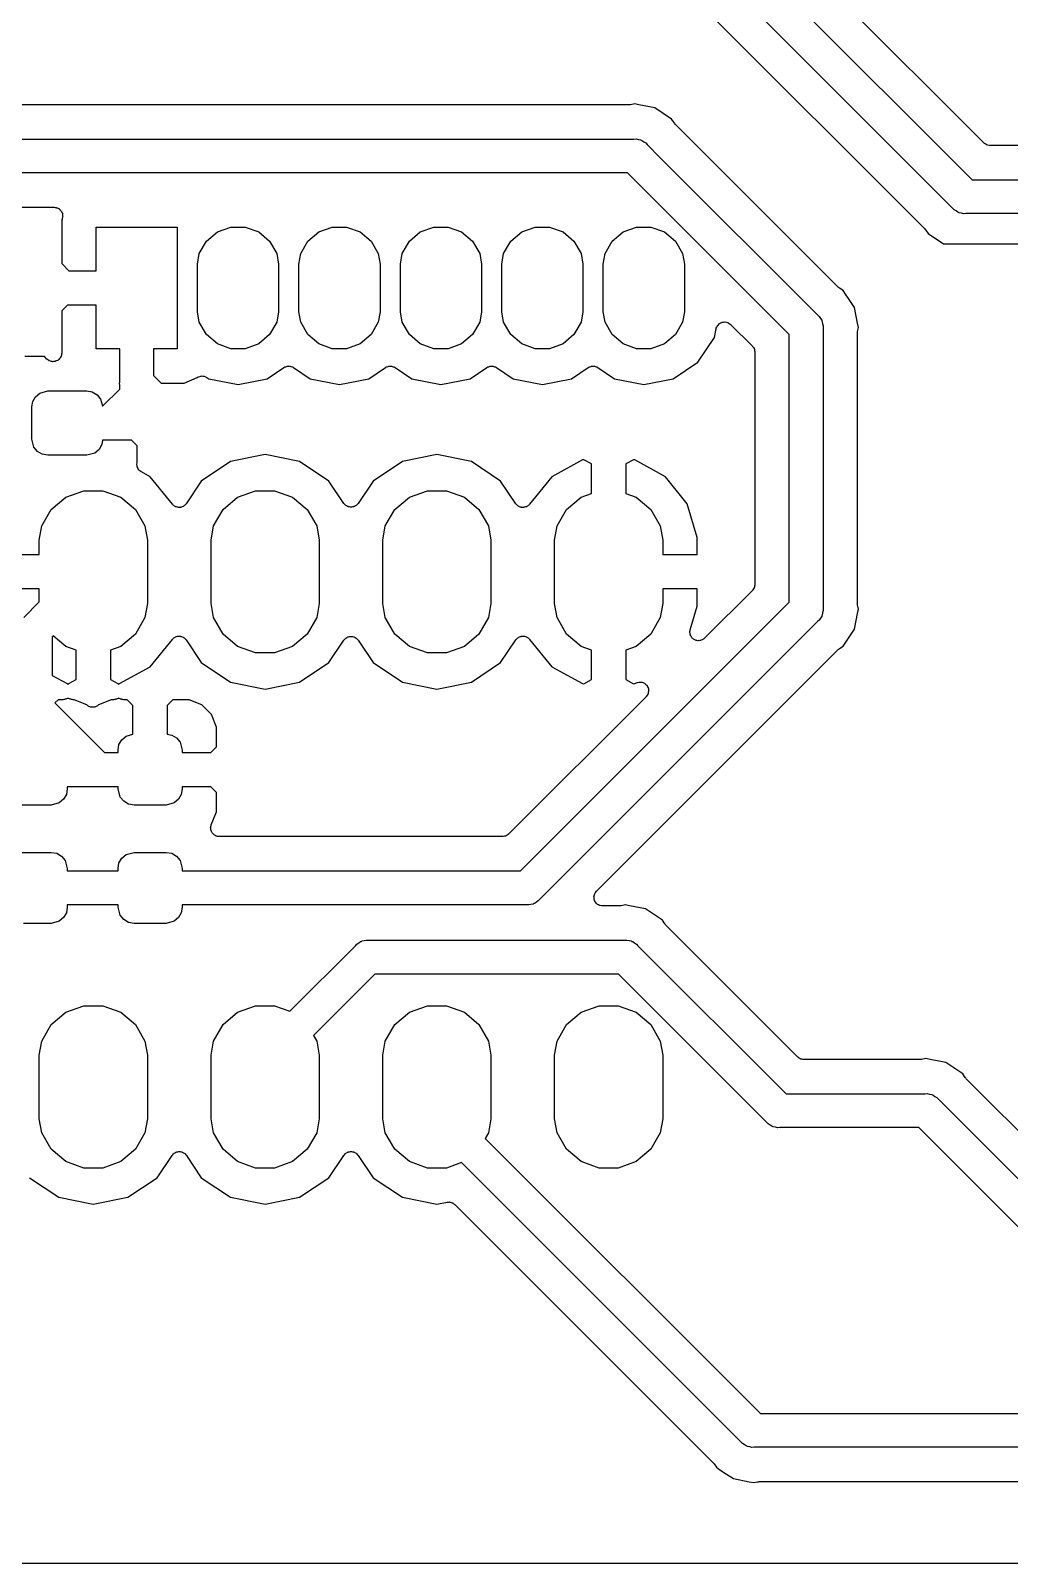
# Model space of a CAD drawing. Extents: x 40 to 174, y -137 to -40.
# Drawn here: x 121.53 to 136, y -136.67 to -114 of the extents above; entities that cross this region are included whole.
import ezdxf

# ---------------------------------------------------------------- set-up
doc = ezdxf.new("R2010")
doc.units = 0
doc.header["$MEASUREMENT"] = 0
doc.layers.add('BLACK', color=7, linetype='CONTINUOUS')

msp = doc.modelspace()

# ---------------------------------------------------------------- linework, layer by layer
at = {"layer": 'BLACK', "linetype": 'CONTINUOUS'}
for p, q in [((132.105, -112.851), (135.454, -116.2)), ((135.166, -116.619), (131.57, -113.023)), ((135.627, -115.655), (133.078, -113.106)), ((131.493, -113.665), (134.752, -116.924)), ((130.378, -115.092), (120.667, -115.092)), ((130.39, -115.09), (130.378, -115.092)), ((130.403, -115.09), (130.39, -115.09)), ((130.465, -115.077), (130.403, -115.09)), ((130.527, -115.09), (130.465, -115.077)), ((130.761, -115.136), (130.527, -115.09)), ((130.527, -115.09), (130.527, -115.09)), ((131.011, -115.303), (130.761, -115.136)), ((131.047, -115.356), (131.011, -115.303)), ((131.055, -115.365), (131.047, -115.356)), ((131.063, -115.376), (131.055, -115.365)), ((131.124, -115.437), (131.063, -115.376)), ((120.404, -115.6), (130.454, -115.6)), ((130.454, -115.6), (130.487, -115.597)), ((130.487, -115.597), (130.519, -115.606)), ((130.519, -115.606), (130.552, -115.611)), ((130.552, -115.611), (130.561, -115.617)), ((130.561, -115.617), (130.572, -115.62)), ((130.572, -115.62), (130.599, -115.639)), ((133.474, -117.787), (131.124, -115.437)), ((131.124, -115.437), (131.124, -115.437)), ((130.599, -115.639), (130.628, -115.656)), ((130.628, -115.656), (130.649, -115.681)), ((130.649, -115.681), (130.842, -115.874)), ((135.631, -115.658), (135.627, -115.655)), ((135.635, -115.662), (135.631, -115.658)), ((135.649, -115.671), (135.635, -115.662)), ((135.663, -115.68), (135.649, -115.671)), ((135.668, -115.682), (135.663, -115.68)), ((135.673, -115.684), (135.668, -115.682)), ((135.689, -115.687), (135.673, -115.684)), ((135.706, -115.692), (135.689, -115.687)), ((135.711, -115.691), (135.706, -115.692)), ((135.717, -115.692), (135.711, -115.691)), ((141.965, -115.692), (135.717, -115.692)), ((130.842, -115.874), (130.842, -115.874)), ((130.842, -115.874), (133.169, -118.201)), ((130.361, -116.1), (120.311, -116.1)), ((130.489, -116.227), (130.361, -116.1)), ((132.75, -118.489), (130.489, -116.227)), ((130.489, -116.227), (130.489, -116.227)), ((135.454, -116.2), (142.041, -116.2)), ((121.162, -116.608), (121.881, -116.608)), ((121.881, -116.608), (121.895, -116.61)), ((121.895, -116.61), (121.909, -116.611)), ((121.909, -116.611), (121.916, -116.614)), ((121.916, -116.614), (121.924, -116.616)), ((121.924, -116.616), (121.936, -116.623)), ((121.936, -116.623), (121.949, -116.628)), ((121.949, -116.628), (121.955, -116.634)), ((121.955, -116.634), (121.963, -116.638)), ((121.963, -116.638), (121.972, -116.648)), ((121.972, -116.648), (121.982, -116.658)), ((121.982, -116.658), (121.986, -116.665)), ((121.986, -116.665), (121.991, -116.671)), ((121.991, -116.671), (121.996, -116.684)), ((121.996, -116.684), (122.002, -116.697)), ((122.006, -116.757), (122.001, -116.77)), ((122.002, -116.697), (122.003, -116.705)), ((122.003, -116.705), (122.006, -116.713)), ((122.006, -116.713), (122.006, -116.727)), ((122.006, -116.727), (122.008, -116.741)), ((122.008, -116.741), (122.006, -116.749)), ((122.006, -116.749), (122.006, -116.757)), ((135.187, -116.644), (135.166, -116.619)), ((135.216, -116.661), (135.187, -116.644)), ((135.243, -116.68), (135.216, -116.661)), ((135.254, -116.683), (135.243, -116.68)), ((135.263, -116.689), (135.254, -116.683)), ((135.296, -116.694), (135.263, -116.689)), ((135.328, -116.703), (135.296, -116.694)), ((135.361, -116.7), (135.328, -116.703)), ((141.948, -116.7), (135.361, -116.7)), ((121.998, -116.784), (121.992, -116.799)), ((121.992, -116.799), (121.992, -117.438)), ((122.001, -116.77), (121.998, -116.784)), ((122.5, -117.546), (122.5, -116.9)), ((122.5, -116.9), (123.7, -116.9)), ((123.7, -116.9), (123.7, -118.7)), ((124.133, -117.108), (124.295, -116.972)), ((124.295, -116.972), (124.494, -116.9)), ((124.494, -116.9), (124.706, -116.9)), ((124.706, -116.9), (124.905, -116.972)), ((124.905, -116.972), (125.067, -117.108)), ((125.633, -117.108), (125.795, -116.972)), ((125.795, -116.972), (125.994, -116.9)), ((125.994, -116.9), (126.206, -116.9)), ((126.206, -116.9), (126.405, -116.972)), ((126.405, -116.972), (126.567, -117.108)), ((127.133, -117.108), (127.295, -116.972)), ((127.295, -116.972), (127.494, -116.9)), ((127.494, -116.9), (127.706, -116.9)), ((127.706, -116.9), (127.905, -116.972)), ((127.905, -116.972), (128.067, -117.108)), ((128.633, -117.108), (128.795, -116.972)), ((128.795, -116.972), (128.994, -116.9)), ((128.994, -116.9), (129.206, -116.9)), ((129.206, -116.9), (129.405, -116.972)), ((129.405, -116.972), (129.567, -117.108)), ((130.133, -117.108), (130.295, -116.972)), ((130.295, -116.972), (130.494, -116.9)), ((130.494, -116.9), (130.706, -116.9)), ((130.706, -116.9), (130.905, -116.972)), ((130.905, -116.972), (131.067, -117.108)), ((134.752, -116.924), (134.76, -116.935)), ((134.76, -116.935), (134.768, -116.944)), ((134.768, -116.944), (134.804, -116.996)), ((124.027, -117.292), (124.133, -117.108)), ((125.067, -117.108), (125.173, -117.292)), ((125.527, -117.292), (125.633, -117.108)), ((126.567, -117.108), (126.673, -117.292)), ((127.027, -117.292), (127.133, -117.108)), ((128.067, -117.108), (128.173, -117.292)), ((128.527, -117.292), (128.633, -117.108)), ((129.567, -117.108), (129.673, -117.292)), ((130.027, -117.292), (130.133, -117.108)), ((131.067, -117.108), (131.173, -117.292)), ((134.804, -116.996), (134.856, -117.032)), ((134.856, -117.032), (134.893, -117.056)), ((134.893, -117.056), (134.893, -117.056)), ((134.893, -117.056), (135.033, -117.15)), ((135.033, -117.15), (141.139, -117.15)), ((121.992, -117.438), (122.1, -117.546)), ((124, -117.448), (124.027, -117.292)), ((125.173, -117.292), (125.2, -117.448)), ((125.5, -117.448), (125.527, -117.292)), ((126.673, -117.292), (126.7, -117.448)), ((127, -117.448), (127.027, -117.292)), ((128.173, -117.292), (128.2, -117.448)), ((128.5, -117.448), (128.527, -117.292)), ((129.673, -117.292), (129.7, -117.448)), ((130, -117.448), (130.027, -117.292)), ((131.173, -117.292), (131.2, -117.448)), ((122.1, -117.546), (122.5, -117.546)), ((124, -118.152), (124, -117.448)), ((125.2, -117.448), (125.2, -118.152)), ((125.5, -118.152), (125.5, -117.448)), ((126.7, -117.448), (126.7, -118.152)), ((127, -118.152), (127, -117.448)), ((128.2, -117.448), (128.2, -118.152)), ((128.5, -118.152), (128.5, -117.448)), ((129.7, -117.448), (129.7, -118.152)), ((130, -118.152), (130, -117.448)), ((131.2, -117.448), (131.2, -118.152)), ((133.485, -117.795), (133.474, -117.787)), ((133.494, -117.803), (133.485, -117.795)), ((133.546, -117.839), (133.494, -117.803)), ((133.582, -117.891), (133.546, -117.839)), ((133.634, -117.97), (133.582, -117.891)), ((133.582, -117.891), (133.582, -117.891)), ((122.076, -118.054), (121.992, -118.138)), ((122.5, -118.054), (122.076, -118.054)), ((122.5, -118.7), (122.5, -118.054)), ((133.714, -118.089), (133.634, -117.97)), ((133.76, -118.323), (133.714, -118.089)), ((121.992, -118.138), (121.992, -118.766)), ((124.027, -118.308), (124, -118.152)), ((124.133, -118.492), (124.027, -118.308)), ((125.173, -118.308), (125.067, -118.492)), ((125.2, -118.152), (125.173, -118.308)), ((125.527, -118.308), (125.5, -118.152)), ((125.633, -118.492), (125.527, -118.308)), ((126.673, -118.308), (126.567, -118.492)), ((126.7, -118.152), (126.673, -118.308)), ((127.027, -118.308), (127, -118.152)), ((127.133, -118.492), (127.027, -118.308)), ((128.173, -118.308), (128.067, -118.492)), ((128.2, -118.152), (128.173, -118.308)), ((128.527, -118.308), (128.5, -118.152)), ((128.633, -118.492), (128.527, -118.308)), ((129.673, -118.308), (129.567, -118.492)), ((129.7, -118.152), (129.673, -118.308)), ((130.027, -118.308), (130, -118.152)), ((130.133, -118.492), (130.027, -118.308)), ((131.173, -118.308), (131.067, -118.492)), ((131.2, -118.152), (131.173, -118.308)), ((131.689, -118.357), (131.702, -118.345)), ((131.702, -118.345), (131.714, -118.331)), ((131.714, -118.331), (131.718, -118.329)), ((131.718, -118.329), (131.721, -118.326)), ((131.721, -118.326), (131.737, -118.318)), ((131.737, -118.318), (131.753, -118.31)), ((131.753, -118.31), (131.757, -118.309)), ((131.757, -118.309), (131.761, -118.307)), ((131.761, -118.307), (131.779, -118.306)), ((131.779, -118.306), (131.796, -118.303)), ((131.796, -118.303), (131.8, -118.304)), ((131.8, -118.304), (131.805, -118.304)), ((131.805, -118.304), (131.822, -118.308)), ((131.822, -118.308), (131.84, -118.312)), ((131.84, -118.312), (131.843, -118.314)), ((131.843, -118.314), (131.847, -118.315)), ((131.847, -118.315), (131.862, -118.325)), ((131.862, -118.325), (131.877, -118.335)), ((131.877, -118.335), (131.88, -118.338)), ((131.88, -118.338), (131.883, -118.34)), ((131.883, -118.34), (132.205, -118.662)), ((133.169, -118.201), (133.194, -118.222)), ((133.194, -118.222), (133.211, -118.251)), ((133.211, -118.251), (133.23, -118.278)), ((133.23, -118.278), (133.233, -118.289)), ((133.233, -118.289), (133.239, -118.298)), ((133.239, -118.298), (133.244, -118.331)), ((133.244, -118.331), (133.253, -118.363)), ((133.773, -118.385), (133.76, -118.323)), ((133.76, -118.323), (133.76, -118.323)), ((124.295, -118.628), (124.133, -118.492)), ((125.067, -118.492), (124.905, -118.628)), ((125.795, -118.628), (125.633, -118.492)), ((126.567, -118.492), (126.405, -118.628)), ((127.295, -118.628), (127.133, -118.492)), ((128.067, -118.492), (127.905, -118.628)), ((128.795, -118.628), (128.633, -118.492)), ((129.567, -118.492), (129.405, -118.628)), ((130.295, -118.628), (130.133, -118.492)), ((131.067, -118.492), (130.905, -118.628)), ((131.399, -118.899), (131.644, -118.532)), ((131.644, -118.532), (131.669, -118.405)), ((131.669, -118.405), (131.67, -118.401)), ((131.67, -118.401), (131.671, -118.397)), ((131.671, -118.397), (131.678, -118.381)), ((131.678, -118.381), (131.685, -118.364)), ((131.685, -118.364), (131.688, -118.361)), ((131.688, -118.361), (131.689, -118.357)), ((132.75, -122.449), (132.75, -118.489)), ((133.253, -118.363), (133.25, -118.396)), ((133.25, -118.396), (133.25, -122.541)), ((133.758, -118.472), (133.76, -118.46)), ((133.758, -122.465), (133.758, -118.472)), ((133.76, -118.447), (133.773, -118.385)), ((133.76, -118.46), (133.76, -118.447)), ((121.988, -118.799), (121.985, -118.804)), ((121.989, -118.782), (121.988, -118.799)), ((121.992, -118.766), (121.989, -118.782)), ((122.85, -118.7), (122.5, -118.7)), ((122.85, -119.178), (122.85, -118.7)), ((123.7, -118.7), (123.35, -118.7)), ((123.35, -118.7), (123.35, -119.096)), ((124.494, -118.7), (124.295, -118.628)), ((124.706, -118.7), (124.494, -118.7)), ((124.905, -118.628), (124.706, -118.7)), ((125.994, -118.7), (125.795, -118.628)), ((126.206, -118.7), (125.994, -118.7)), ((126.405, -118.628), (126.206, -118.7)), ((127.494, -118.7), (127.295, -118.628)), ((127.706, -118.7), (127.494, -118.7)), ((127.905, -118.628), (127.706, -118.7)), ((128.994, -118.7), (128.795, -118.628)), ((129.206, -118.7), (128.994, -118.7)), ((129.405, -118.628), (129.206, -118.7)), ((130.494, -118.7), (130.295, -118.628)), ((130.706, -118.7), (130.494, -118.7)), ((130.905, -118.628), (130.706, -118.7)), ((132.205, -118.662), (132.208, -118.666)), ((132.208, -118.666), (132.212, -118.67)), ((132.212, -118.67), (132.221, -118.684)), ((132.221, -118.684), (132.23, -118.698)), ((132.23, -118.698), (132.232, -118.703)), ((132.232, -118.703), (132.234, -118.708)), ((132.234, -118.708), (132.237, -118.724)), ((132.237, -118.724), (132.242, -118.741)), ((132.242, -118.741), (132.241, -118.746)), ((132.241, -118.746), (132.242, -118.752)), ((132.242, -118.752), (132.242, -122.186)), ((121.737, -118.817), (121.449, -118.817)), ((121.775, -118.856), (121.737, -118.817)), ((121.789, -118.865), (121.775, -118.856)), ((121.801, -118.876), (121.789, -118.865)), ((121.807, -118.878), (121.801, -118.876)), ((121.811, -118.881), (121.807, -118.878)), ((121.827, -118.885), (121.811, -118.881)), ((121.843, -118.891), (121.827, -118.885)), ((121.849, -118.891), (121.843, -118.891)), ((121.854, -118.892), (121.849, -118.891)), ((121.87, -118.891), (121.854, -118.892)), ((121.887, -118.891), (121.87, -118.891)), ((121.892, -118.889), (121.887, -118.891)), ((121.898, -118.888), (121.892, -118.889)), ((121.913, -118.881), (121.898, -118.888)), ((121.928, -118.876), (121.913, -118.881)), ((121.933, -118.872), (121.928, -118.876)), ((121.938, -118.87), (121.933, -118.872)), ((121.95, -118.858), (121.938, -118.87)), ((121.962, -118.847), (121.95, -118.858)), ((121.965, -118.843), (121.962, -118.847)), ((121.969, -118.839), (121.965, -118.843)), ((121.976, -118.824), (121.969, -118.839)), ((121.984, -118.809), (121.976, -118.824)), ((121.985, -118.804), (121.984, -118.809)), ((125.032, -119.144), (125.279, -118.979)), ((125.279, -118.979), (125.287, -118.975)), ((125.287, -118.975), (125.294, -118.97)), ((125.294, -118.97), (125.307, -118.966)), ((125.307, -118.966), (125.32, -118.961)), ((125.32, -118.961), (125.328, -118.96)), ((125.328, -118.96), (125.336, -118.958)), ((125.336, -118.958), (125.35, -118.959)), ((125.35, -118.959), (125.364, -118.958)), ((125.364, -118.958), (125.372, -118.96)), ((125.372, -118.96), (125.38, -118.961)), ((125.38, -118.961), (125.393, -118.966)), ((125.393, -118.966), (125.406, -118.97)), ((125.406, -118.97), (125.413, -118.975)), ((125.413, -118.975), (125.421, -118.979)), ((125.421, -118.979), (125.668, -119.144)), ((126.532, -119.144), (126.779, -118.979)), ((126.779, -118.979), (126.787, -118.975)), ((126.787, -118.975), (126.794, -118.97)), ((126.794, -118.97), (126.807, -118.966)), ((126.807, -118.966), (126.82, -118.961)), ((126.82, -118.961), (126.828, -118.96)), ((126.828, -118.96), (126.836, -118.958)), ((126.836, -118.958), (126.85, -118.959)), ((126.85, -118.959), (126.864, -118.958)), ((126.864, -118.958), (126.872, -118.96)), ((126.872, -118.96), (126.88, -118.961)), ((126.88, -118.961), (126.893, -118.966)), ((126.893, -118.966), (126.906, -118.97)), ((126.906, -118.97), (126.913, -118.975)), ((126.913, -118.975), (126.921, -118.979)), ((126.921, -118.979), (127.168, -119.144)), ((128.032, -119.144), (128.279, -118.979)), ((128.279, -118.979), (128.287, -118.975)), ((128.287, -118.975), (128.294, -118.97)), ((128.294, -118.97), (128.307, -118.966)), ((128.307, -118.966), (128.32, -118.961)), ((128.32, -118.961), (128.328, -118.96)), ((128.328, -118.96), (128.336, -118.958)), ((128.336, -118.958), (128.35, -118.959)), ((128.35, -118.959), (128.364, -118.958)), ((128.364, -118.958), (128.372, -118.96)), ((128.372, -118.96), (128.38, -118.961)), ((128.38, -118.961), (128.393, -118.966)), ((128.393, -118.966), (128.406, -118.97)), ((128.406, -118.97), (128.413, -118.975)), ((128.413, -118.975), (128.421, -118.979)), ((128.421, -118.979), (128.668, -119.144)), ((129.532, -119.144), (129.779, -118.979)), ((129.779, -118.979), (129.787, -118.975)), ((129.787, -118.975), (129.794, -118.97)), ((129.794, -118.97), (129.807, -118.966)), ((129.807, -118.966), (129.82, -118.961)), ((129.82, -118.961), (129.828, -118.96)), ((129.828, -118.96), (129.836, -118.958)), ((129.836, -118.958), (129.85, -118.959)), ((129.85, -118.959), (129.864, -118.958)), ((129.864, -118.958), (129.872, -118.96)), ((129.872, -118.96), (129.88, -118.961)), ((129.88, -118.961), (129.893, -118.966)), ((129.893, -118.966), (129.906, -118.97)), ((129.906, -118.97), (129.913, -118.975)), ((129.913, -118.975), (129.921, -118.979)), ((129.921, -118.979), (130.168, -119.144)), ((131.032, -119.144), (131.399, -118.899)), ((122.847, -119.222), (122.85, -119.189)), ((122.85, -119.233), (122.847, -119.222)), ((122.85, -119.189), (122.85, -119.178)), ((122.85, -119.178), (122.85, -119.178)), ((122.85, -119.296), (122.85, -119.233)), ((123.35, -119.096), (123.462, -119.208)), ((123.462, -119.208), (123.801, -119.208)), ((123.801, -119.208), (123.997, -119.127)), ((123.997, -119.127), (124.012, -119.116)), ((124.012, -119.116), (124.013, -119.116)), ((124.013, -119.116), (124.014, -119.115)), ((124.014, -119.115), (124.034, -119.109)), ((124.034, -119.109), (124.054, -119.104)), ((124.054, -119.104), (124.056, -119.104)), ((124.056, -119.104), (124.057, -119.103)), ((124.057, -119.103), (124.078, -119.105)), ((124.078, -119.105), (124.098, -119.107)), ((124.098, -119.107), (124.1, -119.107)), ((124.1, -119.107), (124.101, -119.107)), ((124.101, -119.107), (124.12, -119.116)), ((124.12, -119.116), (124.139, -119.124)), ((124.139, -119.124), (124.168, -119.144)), ((124.168, -119.144), (124.6, -119.23)), ((124.6, -119.23), (125.032, -119.144)), ((125.668, -119.144), (126.1, -119.23)), ((126.1, -119.23), (126.532, -119.144)), ((127.168, -119.144), (127.6, -119.23)), ((127.6, -119.23), (128.032, -119.144)), ((128.668, -119.144), (129.1, -119.23)), ((129.1, -119.23), (129.532, -119.144)), ((130.168, -119.144), (130.6, -119.23)), ((130.6, -119.23), (131.032, -119.144)), ((121.55, -119.562), (121.564, -119.481)), ((121.564, -119.481), (121.606, -119.41)), ((121.606, -119.41), (121.669, -119.357)), ((121.669, -119.357), (121.787, -119.325)), ((121.787, -119.325), (122.362, -119.325)), ((122.362, -119.325), (122.444, -119.339)), ((122.444, -119.339), (122.515, -119.381)), ((122.515, -119.381), (122.568, -119.444)), ((122.568, -119.444), (122.596, -119.546)), ((122.6, -119.546), (122.85, -119.296)), ((121.55, -120.037), (121.55, -119.562)), ((122.596, -119.546), (122.6, -119.546)), ((121.582, -120.156), (121.55, -120.037)), ((121.635, -120.219), (121.582, -120.156)), ((122.586, -120.119), (122.544, -120.19)), ((122.597, -120.054), (122.586, -120.119)), ((123.024, -120.054), (122.597, -120.054)), ((123.108, -120.138), (123.024, -120.054)), ((123.108, -120.387), (123.108, -120.138)), ((121.706, -120.261), (121.635, -120.219)), ((121.787, -120.275), (121.706, -120.261)), ((122.362, -120.275), (121.787, -120.275)), ((122.481, -120.243), (122.362, -120.275)), ((122.544, -120.19), (122.481, -120.243)), ((123.104, -120.406), (123.108, -120.388)), ((123.108, -120.388), (123.108, -120.387)), ((124.49, -120.368), (124.057, -120.657)), ((125, -120.266), (124.49, -120.368)), ((125.51, -120.368), (125, -120.266)), ((125.943, -120.657), (125.51, -120.368)), ((127.03, -120.368), (126.597, -120.657)), ((127.54, -120.266), (127.03, -120.368)), ((128.05, -120.368), (127.54, -120.266)), ((128.483, -120.657), (128.05, -120.368)), ((129.693, -120.346), (129.238, -120.595)), ((129.711, -120.342), (129.693, -120.346)), ((129.826, -120.405), (129.711, -120.342)), ((130.449, -120.342), (130.334, -120.405)), ((130.467, -120.346), (130.449, -120.342)), ((130.922, -120.595), (130.467, -120.346)), ((123.105, -120.41), (123.104, -120.406)), ((123.104, -120.414), (123.105, -120.41)), ((123.107, -120.432), (123.104, -120.414)), ((123.11, -120.449), (123.107, -120.432)), ((123.112, -120.453), (123.11, -120.449)), ((123.113, -120.457), (123.112, -120.453)), ((123.122, -120.473), (123.113, -120.457)), ((123.13, -120.489), (123.122, -120.473)), ((123.133, -120.491), (123.13, -120.489)), ((123.135, -120.495), (123.133, -120.491)), ((123.149, -120.506), (123.135, -120.495)), ((123.163, -120.518), (123.149, -120.506)), ((123.167, -120.52), (123.163, -120.518)), ((123.17, -120.523), (123.167, -120.52)), ((123.302, -120.595), (123.17, -120.523)), ((123.629, -121.001), (123.302, -120.595)), ((129.238, -120.595), (128.911, -121.001)), ((129.826, -120.841), (129.826, -120.405)), ((130.334, -120.405), (130.334, -120.841)), ((131.242, -120.993), (130.922, -120.595)), ((122.054, -120.896), (122.319, -120.8)), ((122.319, -120.8), (122.601, -120.8)), ((122.601, -120.8), (122.866, -120.896)), ((124.057, -120.657), (123.833, -120.992)), ((124.594, -120.896), (124.859, -120.8)), ((124.859, -120.8), (125.141, -120.8)), ((125.141, -120.8), (125.406, -120.896)), ((126.164, -120.988), (125.943, -120.657)), ((126.597, -120.657), (126.376, -120.988)), ((127.134, -120.896), (127.399, -120.8)), ((127.399, -120.8), (127.681, -120.8)), ((127.681, -120.8), (127.946, -120.896)), ((128.707, -120.992), (128.483, -120.657)), ((129.674, -120.896), (129.826, -120.841)), ((130.334, -120.841), (130.486, -120.896)), ((121.838, -121.078), (122.054, -120.896)), ((122.866, -120.896), (123.082, -121.078)), ((123.635, -121.007), (123.629, -121.001)), ((123.64, -121.013), (123.635, -121.007)), ((123.651, -121.021), (123.64, -121.013)), ((123.662, -121.03), (123.651, -121.021)), ((123.669, -121.033), (123.662, -121.03)), ((123.676, -121.038), (123.669, -121.033)), ((123.69, -121.041), (123.676, -121.038)), ((123.703, -121.046), (123.69, -121.041)), ((123.711, -121.046), (123.703, -121.046)), ((123.719, -121.048), (123.711, -121.046)), ((123.733, -121.047), (123.719, -121.048)), ((123.747, -121.047), (123.733, -121.047)), ((123.755, -121.044), (123.747, -121.047)), ((123.763, -121.043), (123.755, -121.044)), ((123.776, -121.037), (123.763, -121.043)), ((123.789, -121.033), (123.776, -121.037)), ((123.795, -121.028), (123.789, -121.033)), ((123.803, -121.024), (123.795, -121.028)), ((123.812, -121.014), (123.803, -121.024)), ((123.823, -121.005), (123.812, -121.014)), ((123.827, -120.998), (123.823, -121.005)), ((123.833, -120.992), (123.827, -120.998)), ((124.378, -121.078), (124.594, -120.896)), ((125.406, -120.896), (125.622, -121.078)), ((126.174, -120.998), (126.164, -120.988)), ((126.182, -121.009), (126.174, -120.998)), ((126.189, -121.014), (126.182, -121.009)), ((126.195, -121.02), (126.189, -121.014)), ((126.207, -121.026), (126.195, -121.02)), ((126.219, -121.034), (126.207, -121.026)), ((126.227, -121.036), (126.219, -121.034)), ((126.234, -121.04), (126.227, -121.036)), ((126.248, -121.041), (126.234, -121.04)), ((126.262, -121.044), (126.248, -121.041)), ((126.27, -121.044), (126.262, -121.044)), ((126.278, -121.044), (126.27, -121.044)), ((126.292, -121.041), (126.278, -121.044)), ((126.306, -121.04), (126.292, -121.041)), ((126.313, -121.036), (126.306, -121.04)), ((126.321, -121.034), (126.313, -121.036)), ((126.333, -121.026), (126.321, -121.034)), ((126.345, -121.02), (126.333, -121.026)), ((126.351, -121.014), (126.345, -121.02)), ((126.358, -121.009), (126.351, -121.014)), ((126.366, -120.998), (126.358, -121.009)), ((126.376, -120.988), (126.366, -120.998)), ((126.918, -121.078), (127.134, -120.896)), ((127.946, -120.896), (128.162, -121.078)), ((128.713, -120.998), (128.707, -120.992)), ((128.717, -121.005), (128.713, -120.998)), ((128.728, -121.014), (128.717, -121.005)), ((128.737, -121.024), (128.728, -121.014)), ((128.745, -121.028), (128.737, -121.024)), ((128.751, -121.033), (128.745, -121.028)), ((128.764, -121.037), (128.751, -121.033)), ((128.777, -121.043), (128.764, -121.037)), ((128.785, -121.044), (128.777, -121.043)), ((128.793, -121.047), (128.785, -121.044)), ((128.807, -121.047), (128.793, -121.047)), ((128.821, -121.048), (128.807, -121.047)), ((128.829, -121.046), (128.821, -121.048)), ((128.837, -121.046), (128.829, -121.046)), ((128.85, -121.041), (128.837, -121.046)), ((128.864, -121.038), (128.85, -121.041)), ((128.871, -121.033), (128.864, -121.038)), ((128.878, -121.03), (128.871, -121.033)), ((128.889, -121.021), (128.878, -121.03)), ((128.9, -121.013), (128.889, -121.021)), ((128.905, -121.007), (128.9, -121.013)), ((128.911, -121.001), (128.905, -121.007)), ((129.458, -121.078), (129.674, -120.896)), ((130.486, -120.896), (130.702, -121.078)), ((131.388, -121.491), (131.242, -120.993)), ((121.697, -121.322), (121.838, -121.078)), ((123.082, -121.078), (123.223, -121.322)), ((124.237, -121.322), (124.378, -121.078)), ((125.622, -121.078), (125.763, -121.322)), ((126.777, -121.322), (126.918, -121.078)), ((128.162, -121.078), (128.303, -121.322)), ((129.317, -121.322), (129.458, -121.078)), ((130.702, -121.078), (130.843, -121.322)), ((121.66, -121.53), (121.697, -121.322)), ((123.223, -121.322), (123.26, -121.53)), ((124.2, -121.53), (124.237, -121.322)), ((125.763, -121.322), (125.8, -121.53)), ((126.74, -121.53), (126.777, -121.322)), ((128.303, -121.322), (128.34, -121.53)), ((129.28, -121.53), (129.317, -121.322)), ((130.843, -121.322), (130.88, -121.53)), ((131.388, -121.746), (131.388, -121.491)), ((120.72, -121.746), (121.66, -121.746)), ((121.66, -121.746), (121.66, -121.53)), ((123.26, -121.53), (123.26, -122.47)), ((124.2, -122.47), (124.2, -121.53)), ((125.8, -121.53), (125.8, -122.47)), ((126.74, -122.47), (126.74, -121.53)), ((128.34, -121.53), (128.34, -122.47)), ((129.28, -122.47), (129.28, -121.53)), ((130.88, -121.53), (130.88, -121.746)), ((130.88, -121.746), (131.388, -121.746)), ((132.242, -122.197), (132.237, -122.213)), ((132.242, -122.186), (132.241, -122.191)), ((132.241, -122.191), (132.242, -122.197)), ((121.66, -122.254), (120.72, -122.254)), ((121.66, -122.446), (121.66, -122.254)), ((131.388, -122.254), (130.88, -122.254)), ((130.88, -122.254), (130.88, -122.47)), ((131.388, -122.509), (131.388, -122.254)), ((132.205, -122.276), (131.498, -122.983)), ((132.208, -122.271), (132.205, -122.276)), ((132.212, -122.267), (132.208, -122.271)), ((132.221, -122.253), (132.212, -122.267)), ((132.23, -122.239), (132.221, -122.253)), ((132.232, -122.234), (132.23, -122.239)), ((132.234, -122.229), (132.232, -122.234)), ((132.237, -122.213), (132.234, -122.229)), ((121.431, -122.676), (121.66, -122.446)), ((123.26, -122.47), (123.223, -122.678)), ((124.237, -122.678), (124.2, -122.47)), ((125.8, -122.47), (125.763, -122.678)), ((126.777, -122.678), (126.74, -122.47)), ((128.34, -122.47), (128.303, -122.678)), ((128.774, -126.425), (132.75, -122.449)), ((129.317, -122.678), (129.28, -122.47)), ((130.88, -122.47), (130.843, -122.678)), ((131.286, -122.857), (131.388, -122.509)), ((133.233, -122.649), (133.23, -122.66)), ((133.239, -122.639), (133.233, -122.649)), ((133.244, -122.606), (133.239, -122.639)), ((133.253, -122.574), (133.244, -122.606)), ((133.25, -122.541), (133.253, -122.574)), ((133.714, -122.848), (133.76, -122.615)), ((133.76, -122.477), (133.758, -122.465)), ((133.76, -122.49), (133.76, -122.477)), ((133.773, -122.552), (133.76, -122.49)), ((133.76, -122.615), (133.773, -122.552)), ((133.76, -122.615), (133.76, -122.615)), ((123.223, -122.678), (123.082, -122.922)), ((124.378, -122.922), (124.237, -122.678)), ((125.763, -122.678), (125.622, -122.922)), ((126.918, -122.922), (126.777, -122.678)), ((128.303, -122.678), (128.162, -122.922)), ((133.169, -122.737), (129.062, -126.844)), ((129.458, -122.922), (129.317, -122.678)), ((130.843, -122.678), (130.702, -122.922)), ((131.281, -122.882), (131.285, -122.87)), ((131.282, -122.891), (131.281, -122.882)), ((131.285, -122.87), (131.286, -122.857)), ((133.194, -122.715), (133.169, -122.737)), ((133.211, -122.687), (133.194, -122.715)), ((133.23, -122.66), (133.211, -122.687)), ((133.546, -123.099), (133.714, -122.848)), ((121.867, -122.947), (121.85, -122.964)), ((121.85, -122.964), (121.85, -123.532)), ((122.054, -123.104), (121.867, -122.947)), ((122.206, -123.159), (122.054, -123.104)), ((122.866, -123.104), (122.714, -123.159)), ((123.082, -122.922), (122.866, -123.104)), ((123.302, -123.405), (123.629, -122.999)), ((123.629, -122.999), (123.635, -122.993)), ((123.635, -122.993), (123.64, -122.987)), ((123.64, -122.987), (123.651, -122.979)), ((123.651, -122.979), (123.662, -122.97)), ((123.662, -122.97), (123.669, -122.967)), ((123.669, -122.967), (123.676, -122.962)), ((123.676, -122.962), (123.69, -122.959)), ((123.69, -122.959), (123.703, -122.954)), ((123.703, -122.954), (123.711, -122.954)), ((123.711, -122.954), (123.719, -122.952)), ((123.719, -122.952), (123.733, -122.953)), ((123.733, -122.953), (123.747, -122.953)), ((123.747, -122.953), (123.755, -122.956)), ((123.755, -122.956), (123.763, -122.957)), ((123.763, -122.957), (123.776, -122.963)), ((123.776, -122.963), (123.789, -122.967)), ((123.789, -122.967), (123.795, -122.972)), ((123.795, -122.972), (123.803, -122.976)), ((123.803, -122.976), (123.812, -122.986)), ((123.812, -122.986), (123.823, -122.995)), ((123.823, -122.995), (123.827, -123.002)), ((123.827, -123.002), (123.833, -123.008)), ((123.833, -123.008), (124.057, -123.343)), ((124.594, -123.104), (124.378, -122.922)), ((124.859, -123.2), (124.594, -123.104)), ((125.406, -123.104), (125.141, -123.2)), ((125.622, -122.922), (125.406, -123.104)), ((125.943, -123.343), (126.164, -123.012)), ((126.164, -123.012), (126.174, -123.002)), ((126.174, -123.002), (126.182, -122.99)), ((126.182, -122.99), (126.189, -122.986)), ((126.189, -122.986), (126.195, -122.98)), ((126.195, -122.98), (126.207, -122.974)), ((126.207, -122.974), (126.219, -122.966)), ((126.219, -122.966), (126.227, -122.964)), ((126.227, -122.964), (126.234, -122.96)), ((126.234, -122.96), (126.248, -122.959)), ((126.248, -122.959), (126.262, -122.956)), ((126.262, -122.956), (126.27, -122.956)), ((126.27, -122.956), (126.278, -122.956)), ((126.278, -122.956), (126.292, -122.959)), ((126.292, -122.959), (126.306, -122.96)), ((126.306, -122.96), (126.313, -122.964)), ((126.313, -122.964), (126.321, -122.966)), ((126.321, -122.966), (126.333, -122.974)), ((126.333, -122.974), (126.345, -122.98)), ((126.345, -122.98), (126.351, -122.986)), ((126.351, -122.986), (126.358, -122.991)), ((126.358, -122.991), (126.366, -123.002)), ((126.366, -123.002), (126.376, -123.012)), ((126.376, -123.012), (126.597, -123.343)), ((127.134, -123.104), (126.918, -122.922)), ((127.399, -123.2), (127.134, -123.104)), ((127.946, -123.104), (127.681, -123.2)), ((128.162, -122.922), (127.946, -123.104)), ((128.483, -123.343), (128.707, -123.008)), ((128.707, -123.008), (128.713, -123.002)), ((128.713, -123.002), (128.717, -122.995)), ((128.717, -122.995), (128.728, -122.986)), ((128.728, -122.986), (128.737, -122.976)), ((128.737, -122.976), (128.745, -122.972)), ((128.745, -122.972), (128.751, -122.967)), ((128.751, -122.967), (128.764, -122.963)), ((128.764, -122.963), (128.777, -122.957)), ((128.777, -122.957), (128.785, -122.956)), ((128.785, -122.956), (128.793, -122.953)), ((128.793, -122.953), (128.807, -122.953)), ((128.807, -122.953), (128.821, -122.952)), ((128.821, -122.952), (128.829, -122.954)), ((128.829, -122.954), (128.837, -122.954)), ((128.837, -122.954), (128.85, -122.959)), ((128.85, -122.959), (128.864, -122.962)), ((128.864, -122.962), (128.871, -122.967)), ((128.871, -122.967), (128.878, -122.97)), ((128.878, -122.97), (128.889, -122.979)), ((128.889, -122.979), (128.9, -122.987)), ((128.9, -122.987), (128.905, -122.993)), ((128.905, -122.993), (128.911, -122.999)), ((128.911, -122.999), (129.238, -123.405)), ((129.674, -123.104), (129.458, -122.922)), ((129.826, -123.159), (129.674, -123.104)), ((130.486, -123.104), (130.334, -123.159)), ((130.702, -122.922), (130.486, -123.104)), ((131.281, -122.901), (131.282, -122.891)), ((131.284, -122.913), (131.281, -122.901)), ((131.285, -122.926), (131.284, -122.913)), ((131.289, -122.934), (131.285, -122.926)), ((131.292, -122.944), (131.289, -122.934)), ((131.299, -122.954), (131.292, -122.944)), ((131.304, -122.966), (131.299, -122.954)), ((131.311, -122.972), (131.304, -122.966)), ((131.316, -122.98), (131.311, -122.972)), ((131.326, -122.988), (131.316, -122.98)), ((131.335, -122.997), (131.326, -122.988)), ((131.344, -123.001), (131.335, -122.997)), ((131.352, -123.007), (131.344, -123.001)), ((131.364, -123.01), (131.352, -123.007)), ((131.375, -123.015), (131.364, -123.01)), ((131.385, -123.016), (131.375, -123.015)), ((131.394, -123.019), (131.385, -123.016)), ((131.407, -123.018), (131.394, -123.019)), ((131.419, -123.019), (131.407, -123.018)), ((131.428, -123.017), (131.419, -123.019)), ((131.438, -123.016), (131.428, -123.017)), ((131.45, -123.011), (131.438, -123.016)), ((131.462, -123.008), (131.45, -123.011)), ((131.47, -123.002), (131.462, -123.008)), ((131.478, -122.998), (131.47, -123.002)), ((131.488, -122.99), (131.478, -122.998)), ((131.498, -122.983), (131.488, -122.99)), ((133.494, -123.134), (133.546, -123.099)), ((122.206, -123.595), (122.206, -123.159)), ((122.714, -123.159), (122.714, -123.595)), ((125.141, -123.2), (124.859, -123.2)), ((127.681, -123.2), (127.399, -123.2)), ((129.826, -123.595), (129.826, -123.159)), ((129.899, -126.725), (133.474, -123.15)), ((130.334, -123.159), (130.334, -123.595)), ((133.474, -123.15), (133.485, -123.143)), ((133.485, -123.143), (133.494, -123.134)), ((121.85, -123.532), (122.072, -123.654)), ((122.848, -123.654), (123.302, -123.405)), ((124.057, -123.343), (124.49, -123.632)), ((125.51, -123.632), (125.943, -123.343)), ((126.597, -123.343), (127.03, -123.632)), ((128.05, -123.632), (128.483, -123.343)), ((129.238, -123.405), (129.693, -123.654)), ((122.072, -123.654), (122.082, -123.661)), ((122.082, -123.661), (122.085, -123.664)), ((122.085, -123.664), (122.089, -123.661)), ((122.089, -123.661), (122.099, -123.654)), ((122.099, -123.654), (122.206, -123.595)), ((122.714, -123.595), (122.821, -123.654)), ((122.821, -123.654), (122.831, -123.661)), ((122.831, -123.661), (122.835, -123.664)), ((122.835, -123.664), (122.838, -123.661)), ((122.838, -123.661), (122.848, -123.654)), ((124.49, -123.632), (125, -123.734)), ((125, -123.734), (125.51, -123.632)), ((127.03, -123.632), (127.54, -123.734)), ((127.54, -123.734), (128.05, -123.632)), ((129.693, -123.654), (129.711, -123.658)), ((129.711, -123.658), (129.826, -123.595)), ((130.334, -123.595), (130.449, -123.658)), ((130.449, -123.658), (130.467, -123.654)), ((130.467, -123.654), (130.483, -123.645)), ((130.483, -123.645), (130.487, -123.644)), ((130.487, -123.644), (130.49, -123.642)), ((130.49, -123.642), (130.508, -123.637)), ((130.508, -123.637), (130.525, -123.631)), ((130.525, -123.631), (130.529, -123.631)), ((130.529, -123.631), (130.533, -123.63)), ((130.533, -123.63), (130.551, -123.632)), ((130.551, -123.632), (130.569, -123.632)), ((130.569, -123.632), (130.573, -123.634)), ((130.573, -123.634), (130.577, -123.634)), ((130.577, -123.634), (130.593, -123.642)), ((130.593, -123.642), (130.61, -123.648)), ((130.61, -123.648), (130.613, -123.651)), ((130.613, -123.651), (130.617, -123.653)), ((130.617, -123.653), (130.629, -123.666)), ((130.629, -123.666), (130.643, -123.677)), ((130.643, -123.677), (130.645, -123.681)), ((130.645, -123.681), (130.648, -123.684)), ((130.648, -123.684), (130.656, -123.7)), ((130.656, -123.7), (130.664, -123.716)), ((130.666, -123.785), (130.662, -123.803)), ((130.664, -123.716), (130.665, -123.72)), ((130.665, -123.72), (130.667, -123.724)), ((130.67, -123.768), (130.666, -123.785)), ((130.667, -123.724), (130.668, -123.742)), ((130.668, -123.742), (130.671, -123.76)), ((130.671, -123.76), (130.67, -123.764)), ((130.67, -123.764), (130.67, -123.768)), ((121.938, -123.892), (121.892, -123.938)), ((121.892, -123.938), (122.625, -124.671)), ((122.011, -123.892), (121.938, -123.892)), ((122.023, -123.89), (122.011, -123.892)), ((122.036, -123.89), (122.023, -123.89)), ((122.045, -123.886), (122.036, -123.89)), ((122.055, -123.884), (122.045, -123.886)), ((122.065, -123.878), (122.055, -123.884)), ((122.077, -123.874), (122.065, -123.878)), ((122.084, -123.867), (122.077, -123.874)), ((122.085, -123.866), (122.084, -123.867)), ((122.087, -123.867), (122.085, -123.866)), ((122.094, -123.874), (122.087, -123.867)), ((122.106, -123.878), (122.094, -123.874)), ((122.116, -123.884), (122.106, -123.878)), ((122.126, -123.886), (122.116, -123.884)), ((122.135, -123.89), (122.126, -123.886)), ((122.148, -123.89), (122.135, -123.89)), ((122.16, -123.892), (122.148, -123.89)), ((122.176, -123.892), (122.16, -123.892)), ((122.365, -123.97), (122.176, -123.892)), ((122.369, -123.973), (122.365, -123.97)), ((122.377, -123.981), (122.369, -123.973)), ((122.387, -123.986), (122.377, -123.981)), ((122.396, -123.992), (122.387, -123.986)), ((122.407, -123.995), (122.396, -123.992)), ((122.417, -124), (122.407, -123.995)), ((122.428, -124.001), (122.417, -124)), ((122.439, -124.003), (122.428, -124.001)), ((122.45, -124.003), (122.439, -124.003)), ((122.461, -124.003), (122.45, -124.003)), ((122.472, -124.001), (122.461, -124.003)), ((122.483, -124), (122.472, -124.001)), ((122.493, -123.995), (122.483, -124)), ((122.504, -123.992), (122.493, -123.995)), ((122.513, -123.986), (122.504, -123.992)), ((122.523, -123.981), (122.513, -123.986)), ((122.531, -123.973), (122.523, -123.981)), ((122.535, -123.97), (122.531, -123.973)), ((122.724, -123.892), (122.535, -123.97)), ((122.76, -123.892), (122.724, -123.892)), ((122.772, -123.89), (122.76, -123.892)), ((122.785, -123.89), (122.772, -123.89)), ((122.794, -123.886), (122.785, -123.89)), ((122.804, -123.884), (122.794, -123.886)), ((122.814, -123.878), (122.804, -123.884)), ((122.826, -123.874), (122.814, -123.878)), ((122.833, -123.867), (122.826, -123.874)), ((122.835, -123.866), (122.833, -123.867)), ((122.836, -123.867), (122.835, -123.866)), ((122.843, -123.874), (122.836, -123.867)), ((122.855, -123.878), (122.843, -123.874)), ((122.865, -123.884), (122.855, -123.878)), ((122.875, -123.886), (122.865, -123.884)), ((122.884, -123.89), (122.875, -123.886)), ((122.897, -123.89), (122.884, -123.89)), ((122.909, -123.892), (122.897, -123.89)), ((122.962, -123.892), (122.909, -123.892)), ((123.046, -123.976), (122.962, -123.892)), ((123.046, -124.404), (123.046, -123.976)), ((123.638, -123.892), (123.554, -123.976)), ((123.554, -123.976), (123.554, -124.403)), ((123.876, -123.892), (123.638, -123.892)), ((124.063, -123.969), (123.876, -123.892)), ((124.206, -124.112), (124.063, -123.969)), ((130.634, -123.847), (128.601, -125.88)), ((130.636, -123.843), (130.634, -123.847)), ((130.639, -123.841), (130.636, -123.843)), ((130.649, -123.825), (130.639, -123.841)), ((130.659, -123.81), (130.649, -123.825)), ((130.66, -123.806), (130.659, -123.81)), ((130.662, -123.803), (130.66, -123.806)), ((124.283, -124.299), (124.206, -124.112)), ((122.881, -124.485), (122.944, -124.432)), ((122.944, -124.432), (123.046, -124.404)), ((123.554, -124.403), (123.619, -124.414)), ((123.619, -124.414), (123.69, -124.456)), ((123.69, -124.456), (123.743, -124.519)), ((124.283, -124.587), (124.283, -124.299)), ((122.625, -124.671), (122.825, -124.671)), ((122.825, -124.637), (122.839, -124.556)), ((122.825, -124.671), (122.825, -124.637)), ((122.839, -124.556), (122.881, -124.485)), ((123.743, -124.519), (123.775, -124.637)), ((123.775, -124.637), (123.775, -124.671)), ((123.775, -124.671), (124.199, -124.671)), ((124.199, -124.671), (124.283, -124.587)), ((122.019, -125.365), (121.956, -125.418)), ((122.061, -125.294), (122.019, -125.365)), ((122.075, -125.212), (122.061, -125.294)), ((122.825, -125.179), (122.075, -125.179)), ((122.075, -125.179), (122.075, -125.212)), ((122.825, -125.212), (122.825, -125.179)), ((122.857, -125.331), (122.825, -125.212)), ((122.91, -125.394), (122.857, -125.331)), ((123.719, -125.365), (123.656, -125.418)), ((123.761, -125.294), (123.719, -125.365)), ((123.775, -125.212), (123.761, -125.294)), ((124.199, -125.179), (123.775, -125.179)), ((123.775, -125.179), (123.775, -125.212)), ((124.283, -125.263), (124.199, -125.179)), ((124.283, -125.551), (124.283, -125.263)), ((121.837, -125.45), (121.362, -125.45)), ((121.956, -125.418), (121.837, -125.45)), ((122.981, -125.436), (122.91, -125.394)), ((123.062, -125.45), (122.981, -125.436)), ((123.537, -125.45), (123.062, -125.45)), ((123.656, -125.418), (123.537, -125.45)), ((124.204, -125.741), (124.283, -125.551)), ((124.195, -125.784), (124.196, -125.776)), ((124.196, -125.798), (124.195, -125.784)), ((124.196, -125.768), (124.201, -125.755)), ((124.196, -125.776), (124.196, -125.768)), ((124.196, -125.812), (124.196, -125.798)), ((124.199, -125.82), (124.196, -125.812)), ((124.2, -125.828), (124.199, -125.82)), ((124.207, -125.84), (124.2, -125.828)), ((124.201, -125.755), (124.204, -125.741)), ((124.212, -125.853), (124.207, -125.84)), ((124.217, -125.86), (124.212, -125.853)), ((124.221, -125.867), (124.217, -125.86)), ((124.231, -125.877), (124.221, -125.867)), ((124.24, -125.887), (124.231, -125.877)), ((124.247, -125.891), (124.24, -125.887)), ((124.253, -125.897), (124.247, -125.891)), ((124.266, -125.902), (124.253, -125.897)), ((124.278, -125.909), (124.266, -125.902)), ((124.286, -125.911), (124.278, -125.909)), ((124.294, -125.914), (124.286, -125.911)), ((124.308, -125.915), (124.294, -125.914)), ((124.321, -125.917), (124.308, -125.915)), ((128.511, -125.917), (124.321, -125.917)), ((128.516, -125.916), (128.511, -125.917)), ((128.522, -125.917), (128.516, -125.916)), ((128.538, -125.912), (128.522, -125.917)), ((128.554, -125.909), (128.538, -125.912)), ((128.559, -125.907), (128.554, -125.909)), ((128.564, -125.905), (128.559, -125.907)), ((128.578, -125.896), (128.564, -125.905)), ((128.592, -125.887), (128.578, -125.896)), ((128.596, -125.883), (128.592, -125.887)), ((128.601, -125.88), (128.596, -125.883)), ((121.362, -126.15), (121.837, -126.15)), ((121.837, -126.15), (121.919, -126.164)), ((121.919, -126.164), (121.99, -126.206)), ((121.99, -126.206), (122.043, -126.269)), ((122.043, -126.269), (122.075, -126.387)), ((122.839, -126.306), (122.881, -126.235)), ((122.881, -126.235), (122.944, -126.182)), ((122.944, -126.182), (123.062, -126.15)), ((123.062, -126.15), (123.537, -126.15)), ((123.537, -126.15), (123.619, -126.164)), ((123.619, -126.164), (123.69, -126.206)), ((123.69, -126.206), (123.743, -126.269)), ((123.743, -126.269), (123.775, -126.387)), ((122.075, -126.387), (122.075, -126.425)), ((122.075, -126.425), (122.825, -126.425)), ((122.825, -126.387), (122.839, -126.306)), ((122.825, -126.425), (122.825, -126.387)), ((123.775, -126.387), (123.775, -126.425)), ((123.775, -126.425), (128.774, -126.425)), ((129.89, -126.739), (129.899, -126.725)), ((122.075, -126.962), (122.061, -127.044)), ((122.825, -126.925), (122.075, -126.925)), ((122.075, -126.925), (122.075, -126.962)), ((122.825, -126.962), (122.825, -126.925)), ((122.857, -127.081), (122.825, -126.962)), ((123.775, -126.962), (123.761, -127.044)), ((128.866, -126.925), (123.775, -126.925)), ((123.775, -126.925), (123.775, -126.962)), ((128.899, -126.928), (128.866, -126.925)), ((128.931, -126.919), (128.899, -126.928)), ((128.964, -126.914), (128.931, -126.919)), ((128.974, -126.908), (128.964, -126.914)), ((128.985, -126.905), (128.974, -126.908)), ((129.012, -126.886), (128.985, -126.905)), ((129.04, -126.869), (129.012, -126.886)), ((129.062, -126.844), (129.04, -126.869)), ((129.862, -126.804), (129.864, -126.799)), ((129.864, -126.82), (129.862, -126.804)), ((129.864, -126.793), (129.869, -126.777)), ((129.864, -126.799), (129.864, -126.793)), ((129.864, -126.837), (129.864, -126.82)), ((129.866, -126.842), (129.864, -126.837)), ((129.866, -126.848), (129.866, -126.842)), ((129.873, -126.863), (129.866, -126.848)), ((129.869, -126.777), (129.874, -126.761)), ((129.879, -126.878), (129.873, -126.863)), ((129.874, -126.761), (129.877, -126.757)), ((129.877, -126.757), (129.879, -126.751)), ((129.879, -126.751), (129.89, -126.739)), ((129.882, -126.883), (129.879, -126.878)), ((129.885, -126.888), (129.882, -126.883)), ((129.897, -126.9), (129.885, -126.888)), ((129.907, -126.912), (129.897, -126.9)), ((129.912, -126.915), (129.907, -126.912)), ((129.916, -126.919), (129.912, -126.915)), ((129.931, -126.926), (129.916, -126.919)), ((129.945, -126.934), (129.931, -126.926)), ((129.951, -126.935), (129.945, -126.934)), ((129.956, -126.938), (129.951, -126.935)), ((129.973, -126.939), (129.956, -126.938)), ((129.989, -126.942), (129.973, -126.939)), ((130.241, -126.942), (129.989, -126.942)), ((130.253, -126.94), (130.241, -126.942)), ((130.265, -126.94), (130.253, -126.94)), ((130.328, -126.927), (130.265, -126.94)), ((130.39, -126.94), (130.328, -126.927)), ((130.624, -126.986), (130.39, -126.94)), ((130.39, -126.94), (130.39, -126.94)), ((121.956, -127.168), (121.837, -127.2)), ((122.019, -127.115), (121.956, -127.168)), ((122.061, -127.044), (122.019, -127.115)), ((122.91, -127.144), (122.857, -127.081)), ((122.981, -127.186), (122.91, -127.144)), ((123.062, -127.2), (122.981, -127.186)), ((123.656, -127.168), (123.537, -127.2)), ((123.719, -127.115), (123.656, -127.168)), ((123.761, -127.044), (123.719, -127.115)), ((130.874, -127.154), (130.624, -126.986)), ((130.91, -127.206), (130.874, -127.154)), ((121.837, -127.2), (121.429, -127.2)), ((123.537, -127.2), (123.062, -127.2)), ((130.918, -127.215), (130.91, -127.206)), ((130.925, -127.226), (130.918, -127.215)), ((132.877, -129.177), (130.925, -127.226)), ((125.365, -128.501), (126.336, -127.531)), ((126.336, -127.531), (126.357, -127.506)), ((126.357, -127.506), (126.386, -127.489)), ((126.386, -127.489), (126.413, -127.47)), ((126.413, -127.47), (126.424, -127.467)), ((126.424, -127.467), (126.433, -127.461)), ((126.433, -127.461), (126.466, -127.456)), ((126.466, -127.456), (126.498, -127.447)), ((126.498, -127.447), (126.531, -127.45)), ((126.531, -127.45), (130.317, -127.45)), ((130.317, -127.45), (130.35, -127.447)), ((130.35, -127.447), (130.382, -127.456)), ((130.382, -127.456), (130.415, -127.461)), ((130.415, -127.461), (130.424, -127.467)), ((130.424, -127.467), (130.435, -127.47)), ((130.435, -127.47), (130.462, -127.489)), ((130.462, -127.489), (130.491, -127.506)), ((130.491, -127.506), (130.512, -127.531)), ((130.512, -127.531), (132.704, -129.722)), ((126.624, -127.95), (125.715, -128.859)), ((130.224, -127.95), (126.624, -127.95)), ((132.416, -130.141), (130.224, -127.95)), ((121.838, -128.698), (122.054, -128.516)), ((122.054, -128.516), (122.319, -128.42)), ((122.319, -128.42), (122.601, -128.42)), ((122.601, -128.42), (122.866, -128.516)), ((122.866, -128.516), (123.082, -128.698)), ((124.378, -128.698), (124.594, -128.516)), ((124.594, -128.516), (124.859, -128.42)), ((124.859, -128.42), (125.141, -128.42)), ((125.141, -128.42), (125.365, -128.501)), ((126.918, -128.698), (127.134, -128.516)), ((127.134, -128.516), (127.399, -128.42)), ((127.399, -128.42), (127.681, -128.42)), ((127.681, -128.42), (127.946, -128.516)), ((127.946, -128.516), (128.162, -128.698)), ((129.458, -128.698), (129.674, -128.516)), ((129.674, -128.516), (129.939, -128.42)), ((129.939, -128.42), (130.221, -128.42)), ((130.221, -128.42), (130.486, -128.516)), ((130.486, -128.516), (130.702, -128.698)), ((121.697, -128.942), (121.838, -128.698)), ((123.082, -128.698), (123.223, -128.942)), ((124.237, -128.942), (124.378, -128.698)), ((126.777, -128.942), (126.918, -128.698)), ((128.162, -128.698), (128.303, -128.942)), ((129.317, -128.942), (129.458, -128.698)), ((130.702, -128.698), (130.843, -128.942)), ((121.66, -129.15), (121.697, -128.942)), ((123.223, -128.942), (123.26, -129.15)), ((124.2, -129.15), (124.237, -128.942)), ((125.715, -128.859), (125.763, -128.942)), ((125.763, -128.942), (125.8, -129.15)), ((126.74, -129.15), (126.777, -128.942)), ((128.303, -128.942), (128.34, -129.15)), ((129.28, -129.15), (129.317, -128.942)), ((130.843, -128.942), (130.88, -129.15)), ((121.66, -130.09), (121.66, -129.15)), ((123.26, -129.15), (123.26, -130.09)), ((124.2, -130.09), (124.2, -129.15)), ((125.8, -129.15), (125.8, -130.09)), ((126.74, -130.09), (126.74, -129.15)), ((128.34, -129.15), (128.34, -130.09)), ((129.28, -130.09), (129.28, -129.15)), ((130.88, -129.15), (130.88, -130.09)), ((132.881, -129.18), (132.877, -129.177)), ((132.885, -129.185), (132.881, -129.18)), ((132.899, -129.193), (132.885, -129.185)), ((132.913, -129.202), (132.899, -129.193)), ((132.918, -129.204), (132.913, -129.202)), ((132.923, -129.207), (132.918, -129.204)), ((132.939, -129.209), (132.923, -129.207)), ((132.956, -129.214), (132.939, -129.209)), ((132.961, -129.213), (132.956, -129.214)), ((132.967, -129.214), (132.961, -129.213)), ((134.683, -129.214), (132.967, -129.214)), ((134.695, -129.212), (134.683, -129.214)), ((134.708, -129.212), (134.695, -129.212)), ((134.77, -129.199), (134.708, -129.212)), ((134.833, -129.212), (134.77, -129.199)), ((135.066, -129.258), (134.833, -129.212)), ((134.833, -129.212), (134.833, -129.212)), ((135.317, -129.426), (135.066, -129.258)), ((135.352, -129.479), (135.317, -129.426)), ((135.361, -129.488), (135.352, -129.479)), ((135.368, -129.498), (135.361, -129.488)), ((138.875, -133.005), (135.368, -129.498)), ((132.704, -129.722), (134.759, -129.722)), ((134.759, -129.722), (134.792, -129.719)), ((134.792, -129.719), (134.824, -129.728)), ((134.824, -129.728), (134.857, -129.734)), ((134.857, -129.734), (134.867, -129.739)), ((134.867, -129.739), (134.878, -129.742)), ((134.878, -129.742), (134.905, -129.761)), ((134.905, -129.761), (134.933, -129.778)), ((134.933, -129.778), (134.955, -129.803)), ((134.955, -129.803), (138.702, -133.55)), ((121.697, -130.298), (121.66, -130.09)), ((123.26, -130.09), (123.223, -130.298)), ((124.237, -130.298), (124.2, -130.09)), ((125.8, -130.09), (125.763, -130.298)), ((126.777, -130.298), (126.74, -130.09)), ((128.34, -130.09), (128.303, -130.298)), ((129.317, -130.298), (129.28, -130.09)), ((130.88, -130.09), (130.843, -130.298)), ((121.838, -130.542), (121.697, -130.298)), ((123.223, -130.298), (123.082, -130.542)), ((124.378, -130.542), (124.237, -130.298)), ((125.763, -130.298), (125.622, -130.542)), ((126.918, -130.542), (126.777, -130.298)), ((128.303, -130.298), (128.255, -130.381)), ((129.458, -130.542), (129.317, -130.298)), ((130.843, -130.298), (130.702, -130.542)), ((132.437, -130.167), (132.416, -130.141)), ((132.466, -130.183), (132.437, -130.167)), ((132.493, -130.202), (132.466, -130.183)), ((132.504, -130.205), (132.493, -130.202)), ((132.513, -130.211), (132.504, -130.205)), ((132.546, -130.217), (132.513, -130.211)), ((132.578, -130.225), (132.546, -130.217)), ((132.611, -130.222), (132.578, -130.225)), ((134.667, -130.222), (132.611, -130.222)), ((138.414, -133.969), (134.667, -130.222)), ((122.054, -130.724), (121.838, -130.542)), ((123.082, -130.542), (122.866, -130.724)), ((123.667, -130.594), (123.679, -130.586)), ((123.679, -130.586), (123.687, -130.584)), ((123.687, -130.584), (123.694, -130.58)), ((123.694, -130.58), (123.708, -130.579)), ((123.708, -130.579), (123.722, -130.576)), ((123.722, -130.576), (123.73, -130.576)), ((123.73, -130.576), (123.738, -130.576)), ((123.738, -130.576), (123.752, -130.579)), ((123.752, -130.579), (123.766, -130.58)), ((123.766, -130.58), (123.773, -130.584)), ((123.773, -130.584), (123.781, -130.586)), ((123.781, -130.586), (123.793, -130.594)), ((124.594, -130.724), (124.378, -130.542)), ((125.622, -130.542), (125.406, -130.724)), ((126.207, -130.594), (126.219, -130.586)), ((126.219, -130.586), (126.227, -130.584)), ((126.227, -130.584), (126.234, -130.58)), ((126.234, -130.58), (126.248, -130.579)), ((126.248, -130.579), (126.262, -130.576)), ((126.262, -130.576), (126.27, -130.576)), ((126.27, -130.576), (126.278, -130.576)), ((126.278, -130.576), (126.292, -130.579)), ((126.292, -130.579), (126.306, -130.58)), ((126.306, -130.58), (126.313, -130.584)), ((126.313, -130.584), (126.321, -130.586)), ((126.321, -130.586), (126.333, -130.594)), ((127.134, -130.724), (126.918, -130.542)), ((128.255, -130.381), (132.324, -134.45)), ((129.674, -130.724), (129.458, -130.542)), ((130.702, -130.542), (130.486, -130.724)), ((122.319, -130.82), (122.054, -130.724)), ((122.866, -130.724), (122.601, -130.82)), ((123.403, -130.963), (123.624, -130.632)), ((123.624, -130.632), (123.634, -130.622)), ((123.634, -130.622), (123.642, -130.611)), ((123.642, -130.611), (123.649, -130.606)), ((123.649, -130.606), (123.655, -130.6)), ((123.655, -130.6), (123.667, -130.594)), ((123.793, -130.594), (123.805, -130.6)), ((123.805, -130.6), (123.811, -130.606)), ((123.811, -130.606), (123.818, -130.611)), ((123.818, -130.611), (123.826, -130.622)), ((123.826, -130.622), (123.836, -130.632)), ((123.836, -130.632), (124.057, -130.963)), ((124.859, -130.82), (124.594, -130.724)), ((125.406, -130.724), (125.141, -130.82)), ((125.943, -130.963), (126.164, -130.632)), ((126.164, -130.632), (126.174, -130.622)), ((126.174, -130.622), (126.182, -130.611)), ((126.182, -130.611), (126.189, -130.606)), ((126.189, -130.606), (126.195, -130.6)), ((126.195, -130.6), (126.207, -130.594)), ((126.333, -130.594), (126.345, -130.6)), ((126.345, -130.6), (126.351, -130.606)), ((126.351, -130.606), (126.358, -130.611)), ((126.358, -130.611), (126.366, -130.622)), ((126.366, -130.622), (126.376, -130.632)), ((126.376, -130.632), (126.597, -130.963)), ((127.399, -130.82), (127.134, -130.724)), ((127.905, -130.739), (127.681, -130.82)), ((132.036, -134.869), (127.905, -130.739)), ((129.939, -130.82), (129.674, -130.724)), ((130.486, -130.724), (130.221, -130.82)), ((121.517, -130.963), (121.95, -131.252)), ((122.601, -130.82), (122.319, -130.82)), ((122.97, -131.252), (123.403, -130.963)), ((124.057, -130.963), (124.49, -131.252)), ((125.141, -130.82), (124.859, -130.82)), ((125.51, -131.252), (125.943, -130.963)), ((126.597, -130.963), (127.03, -131.252)), ((127.681, -130.82), (127.399, -130.82)), ((130.221, -130.82), (129.939, -130.82)), ((121.95, -131.252), (122.46, -131.354)), ((122.46, -131.354), (122.97, -131.252)), ((124.49, -131.252), (125, -131.354)), ((125, -131.354), (125.51, -131.252)), ((127.03, -131.252), (127.54, -131.354)), ((127.54, -131.354), (127.692, -131.323)), ((127.692, -131.323), (127.71, -131.323)), ((127.71, -131.323), (127.728, -131.321)), ((127.728, -131.321), (127.732, -131.323)), ((127.732, -131.323), (127.736, -131.322)), ((127.736, -131.322), (127.753, -131.328)), ((127.753, -131.328), (127.77, -131.333)), ((127.77, -131.333), (127.774, -131.335)), ((127.774, -131.335), (127.778, -131.337)), ((127.778, -131.337), (127.792, -131.348)), ((127.792, -131.348), (127.806, -131.358)), ((127.806, -131.358), (131.622, -135.174)), ((132.324, -134.45), (161.396, -134.45)), ((132.057, -134.894), (132.036, -134.869)), ((132.086, -134.911), (132.057, -134.894)), ((132.113, -134.93), (132.086, -134.911)), ((132.124, -134.933), (132.113, -134.93)), ((132.133, -134.939), (132.124, -134.933)), ((132.166, -134.944), (132.133, -134.939)), ((132.198, -134.953), (132.166, -134.944)), ((132.231, -134.95), (132.198, -134.953)), ((161.489, -134.95), (132.231, -134.95)), ((131.622, -135.174), (131.63, -135.185)), ((131.63, -135.185), (131.638, -135.194)), ((131.638, -135.194), (131.674, -135.246)), ((131.674, -135.246), (131.726, -135.282)), ((131.726, -135.282), (131.726, -135.282)), ((131.726, -135.282), (131.824, -135.347)), ((131.824, -135.347), (131.824, -135.347)), ((131.824, -135.347), (131.924, -135.414)), ((131.924, -135.414), (132.158, -135.46)), ((132.158, -135.46), (132.158, -135.46)), ((132.158, -135.46), (132.22, -135.473)), ((132.22, -135.473), (132.282, -135.46)), ((132.282, -135.46), (132.295, -135.46)), ((132.295, -135.46), (132.307, -135.458)), ((132.307, -135.458), (161.413, -135.458)), ((167.09, -136.667), (39.71, -136.667))]:
    msp.add_line(p, q, dxfattribs=at)

doc.saveas('drawing.dxf')
